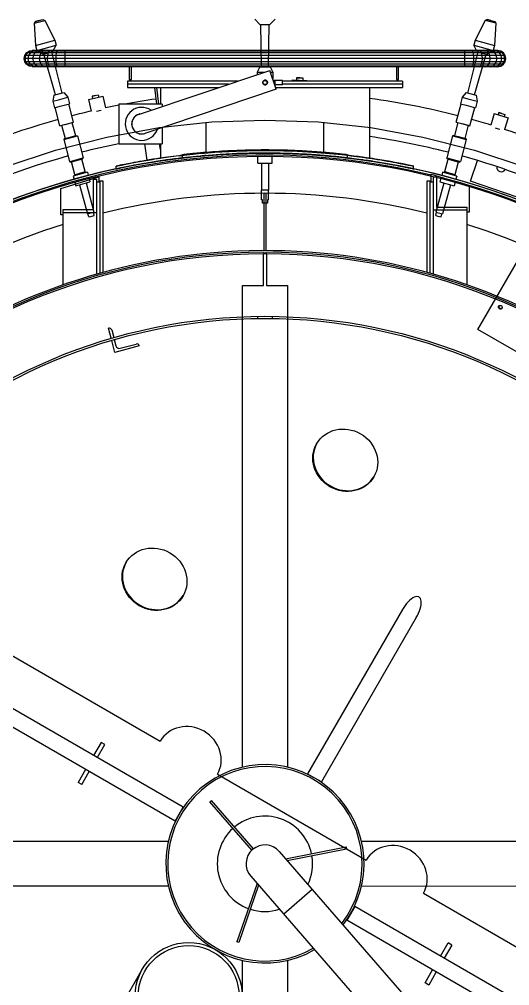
# Model space of a CAD drawing. Header units: metres. Extents: x 0 to 63075, y 0 to 44550.
# Drawn here: x 51277.1 to 51500, y 41591.7 to 42030.7 of the extents above; entities that cross this region are included whole.
import ezdxf

# ---------------------------------------------------------------- set-up
doc = ezdxf.new("R2010")
doc.units = ezdxf.units.M
doc.header["$LTSCALE"] = 75
for name, color, linetype in [('GSB', 7, 'Continuous'), ('ML6', 1, 'Continuous'), ('SL1', 8, 'Continuous')]:
    doc.layers.add(name, color=color, linetype=linetype)

# ---------------------------------------------------------------- blocks, each defined once
blk = doc.blocks.new('A$C6bae614f')
at = {"layer": 'SL1'}
for p, q in [((355675.6, 54701.9), (355672.1, 54696.9)), ((355672.1, 54696.9), (355684.1, 54700.1)), ((355686.8, 54705.2), (355675.6, 54701.9)), ((355675.6, 54701.9), (355684.1, 54704.2)), ((355684.1, 54704.2), (355698.2, 54707.9)), ((355684.1, 54700.1), (355703.7, 54705.3)), ((355686.8, 54705.2), (355698.2, 54707.9)), ((355698.2, 54707.9), (355703.7, 54705.3)), ((355703.7, 54705.3), (355734.4, 54645.3)), ((356355.3, 54693.2), (356339.9, 54709.2)), ((356385.5, 54693.2), (356401, 54709.2)), ((357037.2, 54705.3), (357006.4, 54645.2)), ((357042.7, 54707.9), (357037.2, 54705.3)), ((357049.1, 54702.1), (357037.2, 54705.3)), ((357042.7, 54707.9), (357051.2, 54705.6)), ((357054.1, 54705.2), (357042.7, 54707.9)), ((357068.7, 54696.8), (357049.1, 54702.1)), ((357051.2, 54705.6), (357065.3, 54701.8)), ((357054.1, 54705.2), (357065.3, 54701.8)), ((357065.3, 54701.8), (357068.7, 54696.8)), ((355672.1, 54696.9), (355675.5, 54629.5)), ((356355.3, 54693.2), (356366.8, 54693.2)), ((356360.2, 54565.1), (356358.1, 54693.2)), ((356366.8, 54693.2), (356385.5, 54693.2)), ((356380.6, 54565.1), (356382.7, 54693.2)), ((357068.7, 54696.8), (357065.4, 54629.4)), ((355697.8, 54635.5), (355734.4, 54645.3)), ((355734.4, 54645.3), (355738.6, 54630)), ((357006.4, 54645.2), (357002.3, 54630)), ((357006.4, 54645.2), (357028.8, 54639.3)), ((355648.7, 54607), (355656.6, 54612.3)), ((355651.7, 54607), (355659.4, 54612.3)), ((355656.6, 54612.3), (355666, 54614.2)), ((357084.3, 54612.3), (355656.6, 54612.3)), ((355659.4, 54612.3), (355668.5, 54614.2)), ((355660.3, 54607), (355667.5, 54612.3)), ((357074.9, 54614.1), (355666, 54614.2)), ((355667.5, 54612.3), (355675.9, 54614.2)), ((355674.3, 54607), (355680.5, 54612.3)), ((355675.5, 54629.5), (355697.8, 54635.5)), ((355675.5, 54629.5), (355679.5, 54614.2)), ((355679.5, 54614.2), (355701.9, 54620.2)), ((355698.6, 54602.8), (355679.5, 54614.2)), ((355680.5, 54612.3), (355687.8, 54614.2)), ((355692.9, 54607), (355697.8, 54612.3)), ((355697.8, 54612.3), (355703.6, 54614.2)), ((355701.9, 54620.2), (355738.6, 54630)), ((355715.1, 54607), (355718.5, 54612.3)), ((355718.5, 54612.3), (355722.6, 54614.2)), ((355727.8, 54610.6), (355738.6, 54630)), ((355739.9, 54607), (355741.6, 54612.3)), ((355741.6, 54612.3), (355743.7, 54614.2)), ((355766, 54612.3), (355766, 54614.2)), ((355766, 54607), (355766, 54612.3)), ((356974.9, 54565.3), (356974.9, 54614.1)), ((356999.2, 54612.3), (356997.2, 54614.1)), ((357001, 54607), (356999.2, 54612.3)), ((357002.3, 54630), (357024.6, 54624)), ((357013.1, 54610.6), (357002.3, 54630)), ((357022.4, 54612.3), (357018.3, 54614.1)), ((357025.8, 54607), (357022.4, 54612.3)), ((357024.6, 54624), (357061.3, 54614.1)), ((357028.8, 54639.3), (357065.4, 54629.4)), ((357043.1, 54612.3), (357037.3, 54614.1)), ((357042.2, 54602.7), (357061.3, 54614.1)), ((357048, 54607), (357043.1, 54612.3)), ((357060.4, 54612.3), (357053.1, 54614.1)), ((357066.6, 54607), (357060.4, 54612.3)), ((357065.4, 54629.4), (357061.3, 54614.1)), ((357073.4, 54612.3), (357065, 54614.1)), ((357081.5, 54612.3), (357072.4, 54614.1)), ((357080.6, 54607), (357073.4, 54612.3)), ((357084.3, 54612.3), (357074.9, 54614.1)), ((357089.2, 54607), (357081.5, 54612.3)), ((357092.2, 54607), (357084.3, 54612.3)), ((355641.6, 54589.8), (355643.4, 54599.1)), ((355643.4, 54580.4), (355641.6, 54589.8)), ((357099.3, 54589.7), (355641.6, 54589.8)), ((355643.4, 54599.1), (355648.7, 54607)), ((357097.5, 54599.1), (355643.4, 54599.1)), ((355644.7, 54589.8), (355646.5, 54599.1)), ((355646.5, 54580.4), (355644.7, 54589.8)), ((355646.5, 54599.1), (355651.7, 54607)), ((357092.2, 54607), (355648.7, 54607)), ((355653.9, 54589.8), (355655.6, 54599.1)), ((355655.6, 54580.4), (355653.9, 54589.8)), ((355655.6, 54599.1), (355660.3, 54607)), ((355668.7, 54589.8), (355670.2, 54599.1)), ((355670.2, 54580.4), (355668.7, 54589.8)), ((355670.2, 54599.1), (355674.3, 54607)), ((355688.4, 54589.8), (355689.6, 54599.1)), ((355689.6, 54580.4), (355688.4, 54589.8)), ((355689.6, 54599.1), (355692.9, 54607)), ((355698.6, 54602.8), (355709.7, 54605.8)), ((355736.5, 54480.3), (355701.3, 54603.5)), ((355709.7, 54605.8), (355727.8, 54610.6)), ((355712, 54589.8), (355712.8, 54599.1)), ((355712.8, 54580.4), (355712, 54589.8)), ((355712.8, 54599.1), (355715.1, 54607)), ((355756.2, 54485.6), (355725.1, 54609.9)), ((355738.3, 54589.8), (355738.7, 54599.1)), ((355738.7, 54580.4), (355738.3, 54589.8)), ((355738.7, 54599.1), (355739.9, 54607)), ((355766, 54599.1), (355766, 54607)), ((355766, 54565.4), (355766, 54599.1)), ((356984.6, 54485.5), (357015.8, 54609.8)), ((357002.2, 54599.1), (357001, 54607)), ((357002.6, 54589.7), (357002.2, 54599.1)), ((357002.2, 54580.4), (357002.6, 54589.7)), ((357004.4, 54480.2), (357039.6, 54603.5)), ((357013.1, 54610.6), (357024.1, 54607.6)), ((357024.1, 54607.6), (357042.2, 54602.7)), ((357028.1, 54599.1), (357025.8, 54607)), ((357028.9, 54589.7), (357028.1, 54599.1)), ((357028.1, 54580.4), (357028.9, 54589.7)), ((357051.3, 54599.1), (357048, 54607)), ((357052.5, 54589.7), (357051.3, 54599.1)), ((357051.3, 54580.4), (357052.5, 54589.7)), ((357070.7, 54599.1), (357066.6, 54607)), ((357072.2, 54589.7), (357070.7, 54599.1)), ((357070.7, 54580.4), (357072.2, 54589.7)), ((357085.3, 54599.1), (357080.6, 54607)), ((357087, 54589.7), (357085.3, 54599.1)), ((357085.3, 54580.4), (357087, 54589.7)), ((357094.4, 54599.1), (357089.2, 54607)), ((357097.5, 54599.1), (357092.2, 54607)), ((357096.2, 54589.7), (357094.4, 54599.1)), ((357094.4, 54580.4), (357096.2, 54589.7)), ((357099.3, 54589.7), (357097.5, 54599.1)), ((357097.5, 54580.4), (357099.3, 54589.7)), ((355648.7, 54572.5), (355643.4, 54580.4)), ((357097.5, 54580.4), (355643.4, 54580.4)), ((355651.7, 54572.5), (355646.5, 54580.4)), ((355656.6, 54567.2), (355648.7, 54572.5)), ((357092.2, 54572.5), (355648.7, 54572.5)), ((355659.4, 54567.2), (355651.7, 54572.5)), ((355660.3, 54572.5), (355655.6, 54580.4)), ((355666, 54565.4), (355656.6, 54567.2)), ((357084.3, 54567.2), (355656.6, 54567.2)), ((355668.5, 54565.4), (355659.4, 54567.2)), ((355667.5, 54567.2), (355660.3, 54572.5)), ((355666, 54565.4), (357074.9, 54565.3)), ((355675.9, 54565.4), (355667.5, 54567.2)), ((355674.3, 54572.5), (355670.2, 54580.4)), ((355680.5, 54567.2), (355674.3, 54572.5)), ((355687.8, 54565.4), (355680.5, 54567.2)), ((355692.9, 54572.5), (355689.6, 54580.4)), ((355697.8, 54567.2), (355692.9, 54572.5)), ((355703.6, 54565.4), (355697.8, 54567.2)), ((355715.1, 54572.5), (355712.8, 54580.4)), ((355718.5, 54567.2), (355715.1, 54572.5)), ((355722.6, 54565.4), (355718.5, 54567.2)), ((355739.9, 54572.5), (355738.7, 54580.4)), ((355741.6, 54567.2), (355739.9, 54572.5)), ((355743.7, 54565.4), (355741.6, 54567.2)), ((355959.6, 54565.4), (355959.6, 54526.3)), ((355966, 54526.3), (355966, 54565.4)), ((355987.8, 54420.8), (356385.1, 54554.1)), ((356354.6, 54565.1), (356346.9, 54548.4)), ((356354.6, 54565.1), (356366.6, 54565.1)), ((356366.6, 54565.1), (356386.3, 54565.1)), ((356404.2, 54496.9), (356385.1, 54554.1)), ((356386.3, 54565.1), (356394, 54548.4)), ((356768.6, 54565.3), (356768.6, 54526.2)), ((356774.9, 54526.2), (356774.9, 54565.3)), ((356997.2, 54565.3), (356999.2, 54567.2)), ((356999.2, 54567.2), (357001, 54572.5)), ((357001, 54572.5), (357002.2, 54580.4)), ((357018.3, 54565.3), (357022.4, 54567.2)), ((357022.4, 54567.2), (357025.8, 54572.5)), ((357025.8, 54572.5), (357028.1, 54580.4)), ((357037.3, 54565.3), (357043.1, 54567.2)), ((357043.1, 54567.2), (357048, 54572.5)), ((357048, 54572.5), (357051.3, 54580.4)), ((357053.1, 54565.3), (357060.4, 54567.2)), ((357060.4, 54567.2), (357066.6, 54572.5)), ((357065, 54565.3), (357073.4, 54567.2)), ((357066.6, 54572.5), (357070.7, 54580.4)), ((357072.4, 54565.3), (357081.5, 54567.2)), ((357073.4, 54567.2), (357080.6, 54572.5)), ((357074.9, 54565.3), (357084.3, 54567.2)), ((357080.6, 54572.5), (357085.3, 54580.4)), ((357081.5, 54567.2), (357089.2, 54572.5)), ((357084.3, 54567.2), (357092.2, 54572.5)), ((357089.2, 54572.5), (357094.4, 54580.4)), ((357092.2, 54572.5), (357097.5, 54580.4)), ((355959.6, 54526.3), (355966, 54526.3)), ((356346.9, 54548.4), (356364.7, 54548.4)), ((356346.9, 54548.4), (356346.9, 54541.3)), ((356364.7, 54548.4), (356368.2, 54548.4)), ((356387, 54548.4), (356394, 54548.4)), ((356393.8, 54528.1), (356394, 54528.1)), ((356394, 54548.4), (356394, 54528.1)), ((356453.2, 54525.5), (356453.1, 54521.7)), ((356453.2, 54525.5), (356497.2, 54524)), ((356465.8, 54532), (356465.6, 54525.1)), ((356465.8, 54532), (356485.1, 54531.4)), ((356475.5, 54531.8), (356465.8, 54532)), ((356475.5, 54531.8), (356485.1, 54531.4)), ((356485.1, 54531.4), (356484.9, 54524.4)), ((356768.6, 54526.2), (356774.9, 54526.2)), ((356288.6, 54521.7), (355953.9, 54521.7)), ((355953.9, 54521.7), (355953.9, 54502.7)), ((356260.2, 54512.2), (355953.9, 54512.2)), ((355953.9, 54502.7), (356231.8, 54502.7)), ((356404.2, 54496.9), (356007, 54363.6)), ((356035.6, 54502.7), (356042.2, 54452.2)), ((356042, 54502.7), (356048.6, 54452.2)), ((356053.9, 54502.7), (356053.9, 54452.2)), ((356084.3, 54521.7), (356084, 54521.7)), ((356084.3, 54521.7), (356084.3, 54521.7)), ((356364, 54517.2), (356364.3, 54517.2)), ((356364.3, 54519.8), (356364.3, 54517.2)), ((356376.8, 54517.2), (356376.8, 54521.3)), ((356376.8, 54517.2), (356377.9, 54517.2)), ((356423.3, 54523.4), (356395.3, 54523.4)), ((356423.3, 54510.9), (356399.5, 54510.9)), ((356401.1, 54517.2), (356400.5, 54517.2)), ((356402.3, 54502.7), (356786.9, 54502.6)), ((356423.3, 54510.9), (356423.3, 54523.4)), ((356786.9, 54521.7), (356423.3, 54521.7)), ((356786.9, 54512.2), (356423.3, 54512.2)), ((356497.2, 54524), (356497.1, 54521.7)), ((356686.9, 54502.6), (356686.9, 54288.5)), ((356786.9, 54521.7), (356786.9, 54502.6)), ((355731.1, 54478.8), (355727.9, 54460.8)), ((355731.1, 54478.8), (355742.6, 54481.9)), ((355742.6, 54481.9), (355761.6, 54487)), ((355745.2, 54465.4), (355773.4, 54472.9)), ((355761.6, 54487), (355773.4, 54472.9)), ((355773.4, 54472.9), (355778.6, 54453.3)), ((355836.6, 54466.1), (355858, 54471.1)), ((355836.6, 54466.1), (355844.7, 54431.1)), ((355847, 54475.7), (355865.9, 54480.1)), ((355856.4, 54477.9), (355847, 54475.7)), ((355847, 54475.7), (355848.6, 54468.9)), ((355856.4, 54477.9), (355865.9, 54480.1)), ((355858, 54471.1), (355879.5, 54476)), ((355865.9, 54480.1), (355867.4, 54473.3)), ((355879.5, 54476), (355887.6, 54440.6)), ((356967.5, 54472.9), (356962.2, 54453.3)), ((356979.2, 54487), (356967.5, 54472.9)), ((356967.5, 54472.9), (356984.7, 54468.3)), ((356979.2, 54487), (356990.8, 54483.9)), ((356984.7, 54468.3), (357012.9, 54460.7)), ((356990.8, 54483.9), (357009.8, 54478.8)), ((357009.8, 54478.8), (357012.9, 54460.7)), ((355727.9, 54460.8), (355745.2, 54465.4)), ((355727.9, 54460.8), (355733.2, 54441.1)), ((355733.2, 54441.1), (355750.4, 54445.7)), ((355750, 54386.7), (355735.1, 54441.7)), ((355750.4, 54445.7), (355778.6, 54453.3)), ((355791.3, 54397.8), (355776.7, 54452.8)), ((355927.7, 54452.2), (355927.7, 54332.2)), ((356059.7, 54452.2), (355927.7, 54452.2)), ((356059.7, 54452.2), (356059.7, 54444.9)), ((356949.6, 54397.7), (356964.2, 54452.7)), ((356962.2, 54453.3), (356979.4, 54448.7)), ((356979.4, 54448.7), (357007.7, 54441.1)), ((356990.8, 54386.7), (357005.7, 54441.6)), ((357012.9, 54460.7), (357007.7, 54441.1)), ((355860.5, 54430.6), (355874.5, 54433.8)), ((357064.2, 54423.2), (357053.7, 54388.8)), ((357064.2, 54423.2), (357106.3, 54410.4)), ((357078.1, 54426.3), (357076, 54419.6)), ((357078.1, 54426.3), (357096.6, 54420.6)), ((357087.3, 54423.5), (357078.1, 54426.3)), ((357087.3, 54423.5), (357096.6, 54420.6)), ((357096.6, 54420.6), (357094.5, 54414)), ((357106.3, 54410.4), (357095.7, 54375.6)), ((355750, 54386.7), (355766.8, 54391.2)), ((355755, 54388.1), (355765.6, 54348.4)), ((355765.6, 54390.9), (355791.3, 54397.8)), ((355786.3, 54396.4), (355796.9, 54356.8)), ((355892.2, 54352.4), (356050.2, 54380.9)), ((356050.2, 54380.9), (356209.9, 54398.1)), ((356059.7, 54381.3), (356059.7, 54332.2)), ((356192.6, 54306), (356192.6, 54396.2)), ((356209.9, 54398.1), (356370.4, 54403.8)), ((356370.4, 54403.8), (356531, 54398.1)), ((356531, 54398.1), (356690.6, 54380.9)), ((356548.2, 54306), (356548.2, 54396.2)), ((356690.6, 54380.9), (356848.7, 54352.4)), ((356954.5, 54396.4), (356943.9, 54356.8)), ((356949.6, 54397.7), (356966.4, 54393.2)), ((356965.2, 54393.5), (356990.8, 54386.7)), ((356966.4, 54393.2), (356985.9, 54388)), ((356985.9, 54388), (356975.3, 54348.4)), ((357067.2, 54380.5), (357073.6, 54378.5)), ((357073.6, 54378.5), (357080.9, 54376.3)), ((355736.5, 54312.7), (355892.2, 54352.4)), ((355761.3, 54344.7), (355776.9, 54348.9)), ((355763.4, 54347.9), (355776.9, 54351.5)), ((355776.9, 54351.5), (355799.1, 54357.4)), ((355776.9, 54348.9), (355802.5, 54355.8)), ((355799.1, 54357.4), (355802.5, 54355.8)), ((355802.5, 54355.8), (355820.3, 54289.4)), ((356002.8, 54362.2), (356002.8, 54362.5)), ((356848.7, 54352.4), (357004.3, 54312.7)), ((356938.3, 54355.7), (356920.5, 54289.4)), ((356941.7, 54357.4), (356938.3, 54355.7)), ((356938.3, 54355.7), (356954, 54351.6)), ((356941.7, 54357.4), (356955.3, 54353.8)), ((356954, 54351.6), (356979.6, 54344.7)), ((356955.3, 54353.8), (356977.4, 54347.8)), ((355763.4, 54347.9), (355761.3, 54344.7)), ((355761.3, 54344.7), (355779.1, 54278.4)), ((355927.7, 54332.2), (356059.7, 54332.2)), ((356013.4, 54282.1), (356006.8, 54332.2)), ((356053.9, 54314.6), (356051.6, 54332.2)), ((356053.9, 54332.2), (356053.9, 54288.5)), ((356979.6, 54344.7), (356961.8, 54278.3)), ((356977.4, 54347.8), (356979.6, 54344.7)), ((355584.1, 54262), (355736.5, 54312.7)), ((356120.4, 54289.3), (356120.4, 54298.8)), ((356192.6, 54296.5), (356192.6, 54296.5)), ((356348.4, 54273.8), (356348.4, 54294.2)), ((356392.4, 54273.8), (356392.4, 54294.2)), ((356548.2, 54296.5), (356548.2, 54296.5)), ((356576.3, 54303.5), (356576.3, 54303.5)), ((356620.4, 54289.2), (356620.4, 54298.8)), ((357004.3, 54312.7), (357156.7, 54261.9)), ((355779.1, 54278.4), (355794.7, 54282.5)), ((355782.5, 54276.7), (355779.1, 54278.4)), ((355782.5, 54276.7), (355796, 54280.3)), ((355794.8, 54239.4), (355784.6, 54277.3)), ((355794.7, 54282.5), (355820.3, 54289.4)), ((355796, 54280.3), (355818.2, 54286.3)), ((355826.1, 54247.8), (355816, 54285.7)), ((355818.2, 54286.3), (355820.3, 54289.4)), ((355920.5, 54264.4), (355920.4, 54264.4)), ((355920.4, 54256.2), (355920.4, 54264.4)), ((356045.4, 54279.1), (356045.4, 54279.1)), ((356053.9, 54280.4), (356053.9, 54280.4)), ((356063.4, 54281.8), (356063.3, 54281.8)), ((356063.4, 54281.8), (356063.4, 54281.8)), ((356348.4, 54273.8), (356392.4, 54273.8)), ((356360.1, 54273.8), (356360.1, 54192)), ((356380.7, 54273.8), (356380.7, 54192)), ((356613.5, 54290), (356615.6, 54289.8)), ((356695.4, 54279.1), (356695.4, 54279.1)), ((356820.4, 54256.1), (356820.4, 54264.3)), ((356914.7, 54247.8), (356924.8, 54285.7)), ((356920.5, 54289.4), (356936.2, 54285.2)), ((356922.7, 54286.2), (356920.5, 54289.4)), ((356922.7, 54286.2), (356936.2, 54282.6)), ((356936.2, 54285.2), (356961.8, 54278.3)), ((356936.2, 54282.6), (356958.4, 54276.7)), ((356946, 54239.4), (356956.2, 54277.3)), ((356958.4, 54276.7), (356961.8, 54278.3)), ((356992.1, 54218.6), (357013.5, 54281.6)), ((355752.5, 54197.1), (355867.5, 54232.1)), ((355832.9, 54246), (355789.9, 54234.5)), ((355789.9, 54234.5), (355792.5, 54224.7)), ((355794.8, 54239.4), (355806.7, 54242.6)), ((355795.9, 54236.1), (355794.8, 54239.4)), ((355806.7, 54242.6), (355826.1, 54247.8)), ((355826.8, 54244.4), (355826.1, 54247.8)), ((355832.9, 54246), (355835.5, 54236.2)), ((355867.5, 54232.1), (355867.5, 54216.5)), ((356820.4, 54256.2), (356820.5, 54256.1)), ((356873.7, 54216.5), (356873.7, 54239.8)), ((356873.7, 54239.8), (356988.7, 54204.8)), ((356879.7, 54232.4), (356879.7, 53937.5)), ((356879.7, 54232.4), (356889.2, 54232.4)), ((356889.2, 54232.4), (356889.2, 54140.3)), ((356908, 54246), (356905.4, 54236.2)), ((356951, 54234.5), (356908, 54246)), ((356914, 54244.3), (356914.7, 54247.8)), ((356914.7, 54247.8), (356926.6, 54244.6)), ((356926.6, 54244.6), (356946, 54239.4)), ((356944.9, 54236.1), (356946, 54239.4)), ((356951, 54234.5), (356948.3, 54224.7)), ((355794.9, 54215.5), (355797.8, 54205)), ((355797.8, 54205), (355840.7, 54216.5)), ((355809.3, 54208.1), (355832.9, 54119.9)), ((355829.2, 54213.5), (355852.9, 54125.2)), ((355837.9, 54227.1), (355840.7, 54216.5)), ((355851.6, 54133), (355851.6, 54225.1)), ((355851.6, 54225.1), (355861.1, 54225.1)), ((355861.1, 53937.6), (355861.1, 54225.1)), ((355861.1, 54216.5), (355870.7, 54216.5)), ((355870.7, 54218.8), (355870.7, 53940.3)), ((355880.2, 54218.8), (355870.7, 54218.8)), ((355880.2, 53942.9), (355880.2, 54218.8)), ((356860.6, 54218.8), (356860.6, 53942.9)), ((356870.1, 54218.8), (356860.6, 54218.8)), ((356870.1, 53940.2), (356870.1, 54218.8)), ((356870.1, 54216.5), (356879.7, 54216.5)), ((356911.6, 54213.4), (356887.9, 54125.2)), ((356902.9, 54227), (356900.1, 54216.5)), ((356900.1, 54216.5), (356943.1, 54205)), ((356931.5, 54208.1), (356907.9, 54119.9)), ((356945.9, 54215.5), (356943.1, 54205)), ((356988.7, 54204.8), (356988.7, 54124.8)), ((357134.1, 54170.3), (356992.1, 54218.6)), ((355752.5, 54117.1), (355752.5, 54197.1)), ((356381.1, 54192), (356359.8, 54192)), ((356359.8, 54162), (356359.8, 54192)), ((356367.2, 54182.3), (356367.2, 54008.8)), ((356373.6, 54008.8), (356373.6, 54182.3)), ((356381.1, 54162), (356381.1, 54192)), ((356362.7, 54162), (356359.8, 54162)), ((356362.7, 54152), (356362.7, 54162)), ((356378.2, 54152), (356362.7, 54152)), ((356378.2, 54162), (356378.2, 54152)), ((356381.1, 54162), (356378.2, 54162)), ((355759.5, 54117.1), (355752.5, 54117.1)), ((355759.5, 53905.4), (355759.5, 54133)), ((355759.5, 54133), (355851.6, 54133)), ((355861.1, 54123.5), (355759.5, 54123.5)), ((355832.9, 54119.9), (355840.5, 54121.9)), ((355837.3, 54110.7), (355834.6, 54120.4)), ((355840.5, 54121.9), (355852.9, 54125.2)), ((355843.5, 54112.4), (355853.7, 54115.1)), ((355853.7, 54115.1), (355851.2, 54124.8)), ((356981.3, 54130.8), (356879.7, 54130.8)), ((356887.2, 54115.1), (356889.7, 54124.8)), ((356887.2, 54115.1), (356893.4, 54113.4)), ((356887.9, 54125.2), (356895.5, 54123.2)), ((356889.2, 54140.3), (356981.3, 54140.3)), ((356895.5, 54123.2), (356907.9, 54119.9)), ((356903.5, 54110.7), (356906.2, 54120.3)), ((356981.3, 54140.3), (356981.3, 53905.3)), ((356988.7, 54124.8), (356981.3, 54124.8)), ((357014.9, 53770.2), (357215.2, 54117)), ((355837.3, 54110.7), (355843.5, 54112.4)), ((356893.4, 54113.4), (356903.5, 54110.7)), ((356375.2, 53999.1), (356365.6, 53999.1)), ((356365.6, 53903.8), (356365.6, 53999.1)), ((356368, 53999.1), (356368, 54003.8)), ((356372.8, 54003.8), (356372.8, 53999.1)), ((356375.2, 53999.1), (356375.2, 53903.8)), ((356302.1, 52446), (356302.1, 53903.8)), ((356302.1, 53903.8), (356365.6, 53903.8)), ((356375.2, 53903.8), (356438.7, 53903.8)), ((356438.7, 53903.8), (356438.6, 52446)), ((356347.9, 53810), (356347.9, 53803.7)), ((356392.9, 53803.7), (356392.9, 53810)), ((355905, 53743.5), (355896.7, 53774.6)), ((355906.5, 53768.9), (355912.7, 53745.7)), ((357447.9, 53520.2), (357014.9, 53770.2)), ((355916.4, 53701), (355906.7, 53737.3)), ((355914.3, 53739.6), (355919.5, 53720.4)), ((355990, 53720.7), (355916.4, 53701)), ((355931.7, 53713.3), (355980.2, 53726.3)), ((356122.6, 52324.8), (354953.7, 52999.7)), ((356098.5, 52282.9), (354929.5, 52957.9)), ((356786.4, 52922.7), (356499.4, 52425.7)), ((356828.2, 52898.5), (356541.3, 52401.6)), ((355602.9, 52784.6), (356053.3, 52524.6)), ((355874.7, 52520.8), (355851.8, 52481.1)), ((355862.8, 52474.8), (355885.7, 52514.5)), ((355885.7, 52514.5), (355874.7, 52520.8)), ((355827.7, 52439.3), (355804.7, 52399.6)), ((355815.7, 52393.2), (355838.7, 52432.9)), ((356226.5, 52424.6), (356676.8, 52164.6)), ((356499.4, 52425.7), (356541.3, 52401.6)), ((355815.7, 52393.2), (355804.7, 52399.6)), ((356203.4, 52341.1), (356208.2, 52345.2)), ((356330.5, 52194.9), (356203.4, 52341.1)), ((356335.2, 52199), (356208.2, 52345.2)), ((356098.5, 52282.9), (356122.6, 52324.8)), ((354620.3, 52222.1), (356078.2, 52222.1)), ((356662.5, 52222.1), (358120.3, 52222)), ((356335.2, 52199), (356330.5, 52194.9)), ((356413.5, 52191.3), (357642.7, 50777.2)), ((356432.7, 52169.2), (356616, 52204.8)), ((356437.5, 52163.7), (356617.2, 52198.6)), ((356616, 52204.8), (356617.2, 52198.6)), ((356327.2, 52116.3), (357491.2, 50777.2)), ((356078.2, 52085.6), (354620.3, 52085.6)), ((356346.5, 52094.2), (356285.7, 51917.7)), ((356351.3, 52088.7), (356291.7, 51915.6)), ((356513.5, 52076.3), (356427.2, 52001.3)), ((358120.3, 52085.5), (356662.5, 52085.6)), ((356850, 52064.6), (357300.3, 51804.6)), ((356642.2, 52024.7), (356618.1, 51982.9)), ((357811.2, 51349.8), (356642.2, 52024.7)), ((357787, 51308), (356618.1, 51982.9)), ((356291.7, 51915.6), (356285.7, 51917.7)), ((356902, 51874.7), (356925, 51914.4)), ((356935.9, 51908.1), (356913, 51868.4)), ((356935.9, 51908.1), (356925, 51914.4)), ((355999.2, 51834.8), (355409.1, 50812.8)), ((356302, 50777.2), (356302.1, 51861.7)), ((356438.6, 51861.7), (356438.6, 50777.2)), ((356854.9, 51793.2), (356877.9, 51832.9)), ((356888.9, 51826.5), (356865.9, 51786.8)), ((356865.9, 51786.8), (356854.9, 51793.2))]:
    blk.add_line(p, q, dxfattribs=at)
for centre, radius in [((356370.6, 54517.2), 6.25), ((356370.3, 52153.8), 2150), ((356370.3, 52153.8), 2140.5), ((356370.3, 52153.8), 1656.3), ((356370.3, 52153.8), 1650), ((356139.4, 51753.8), 161.9), ((356139.4, 51753.8), 152.4)]:
    blk.add_circle(centre, radius, dxfattribs=at)
for centre, radius, start, end in [((356370.9, 54517.6), 7.07, 266.4501, 288.4989), ((356370.3, 52153.8), 2337.1, 98.1208, 100.4527), ((356370.3, 52153.8), 2337.1, 75.5228, 82.2151), ((356370.3, 52153.8), 2337.1, 100.9176, 101.9194), ((355997.4, 54392.2), 50, 55.6498, 341.4509), ((356370.3, 52153.8), 2337.1, 102.9981, 104.4735), ((355997.4, 54392.2), 30.5, 99.9872, 297.1135), ((355997.4, 54392.2), 30.2, 108.5503, 288.5503), ((356370.3, 52153.8), 2337.1, 105.5228, 116.9194), ((356370.3, 52153.8), 2337.1, 72.9981, 74.4735), ((356370.3, 52153.8), 2222.8, 75.5483, 81.8123), ((356370.3, 52153.8), 2337.1, 63.8378, 71.9194), ((356370.3, 52153.8), 2222.8, 101.4819, 104.448), ((356370.3, 52153.8), 2150, 350.9962, 178.8135), ((356370.3, 52153.8), 2143.5, 76.4192, 165.5738), ((356370.3, 52153.8), 2222.8, 105.5483, 119.448), ((356381.4, 52056.5), 2248, 96.1433, 96.6667), ((356373.8, 52120.7), 2192.8, 95.1529, 96.4361), ((356378.6, 52060.7), 2252.9, 94.7359, 95.1371), ((356362.7, 52243.1), 2060.4, 94.7363, 95.1751), ((356369.5, 52149.1), 2164.3, 88.0096, 88.329), ((356370.2, 52152.2), 2151.7, 84.8036, 87.2645), ((356375.1, 52231.9), 2071.8, 86.225, 86.6726), ((356362.1, 52060.8), 2252.9, 84.8599, 85.2604), ((356367.4, 52120.1), 2193.4, 84.6642, 85.271), ((356366.8, 52119.8), 2193.7, 83.5529, 84.5192), ((356374.9, 52198.9), 2104.7, 83.5668, 84.5083), ((356370.3, 52153.8), 2222.8, 64.0356, 74.448), ((356363.4, 52091.6), 2212.7, 83.1799, 83.4332), ((356399.6, 52349.4), 1952.3, 81.6479, 81.8075), ((357085.6, 54260.7), 13.5, 170.583, 331.9133), ((356533, 52932.7), 1354.3, 77.7491, 78.1189), ((356370.3, 52153.8), 2143.5, 16.3021, 75.1114), ((356370.3, 52153.8), 2028.5, 76.0134, 103.9828), ((356370.3, 52153.8), 2028.5, 107.5242, 162.754), ((356370.3, 52153.8), 2028.5, 17.2423, 72.4721), ((356370.3, 52153.8), 1855, 312.7636, 227.9089), ((356370.3, 52153.8), 1850, 90.0718, 179.9244), ((356370.3, 52153.8), 1845.2, 90.072, 179.9242), ((356370.3, 52153.8), 1850, 0.0718, 89.9244), ((356370.3, 52153.8), 1845.2, 0.072, 89.9242), ((355898.8, 53766.8), 8, 14.9981, 104.9981), ((355929.1, 53723), 10, 194.9981, 284.9981), ((355982.3, 53718.6), 8, 14.9981, 104.9981), ((356370.3, 52153.8), 300, 321.9801, 300.0162), ((356370.3, 52153.8), 294.3, 322.1943, 299.8019), ((356370.3, 52153.8), 144.3, 12.2586, 129.7377), ((356370.3, 52153.8), 144.3, 132.2586, 249.7376), ((356370.3, 52153.8), 57.1, 40.9981, 220.9981), ((356370.3, 52153.8), 144.3, 334.3242, 9.7376), ((356370.3, 52153.8), 144.3, 252.2586, 287.672)]:
    blk.add_arc(centre, radius, start, end, dxfattribs=at)
for centre, major_axis, ratio, start_param, end_param in [((356370.6, 54511), (6.25, 0), 0.302029, 2.276963, 2.334974), ((356370.6, 54511), (6.25, 0), 0.302029, 0.676906, 0.864629), ((356396.1, 54517.2), (0, 6.25), 0.704416, 4.712389, 6.283185), ((356396.1, 54517.2), (0, 6.25), 0.704416, 3.870248, 4.712389), ((356396.1, 54517.2), (0, -6.25), 0.704416, 0.728655, 1.570796), ((356400.6, 54517.2), (0, -6.25), 0.086824, 1.570796, 3.141593), ((356400.6, 54517.2), (0, 6.25), 0.086824, 4.712389, 6.283185), ((356400.6, 54517.2), (0, -6.25), 0.086824, 0, 1.570796), ((357084, 53839.8), (-5.2, 3), 0.92388, 0.220982, 1.178097), ((357084, 53839.8), (5.2, -3), 0.92388, 4.31969, 6.062203), ((356614.6, 53376.8), (86.6, -50), 0.92388, 3.154744, 6.270034), ((356037.2, 53016.8), (86.6, -50), 0.92388, 3.154744, 6.270034), ((356807.3, 52910.6), (-29.2, -50.5), 0.414214, 1.570796, 4.712389), ((356139.9, 52474.6), (-86.6, 50), 0.92388, 3.141593, 6.283185), ((356763.4, 52114.6), (-86.6, 50), 0.92388, 3.141593, 6.283185)]:
    blk.add_ellipse(centre, major_axis=major_axis, ratio=ratio, start_param=start_param, end_param=end_param, dxfattribs=at)
for centre, major_axis in [((357082.8, 53837.7), (5.2, -3)), ((356613.4, 53374.7), (86.6, -50)), ((356036, 53014.7), (86.6, -50))]:
    blk.add_ellipse(centre, major_axis=major_axis, ratio=0.92388, dxfattribs=at)
for points, knots in [([(356373.2, 54510.9), (356371.9, 54510.4), (356370.4, 54510.4), (356369.1, 54510.8), (356368.6, 54510.9), (356368.2, 54511.1), (356367.8, 54511.3), (356366.6, 54511.8), (356365.5, 54512.9), (356364.9, 54514.1), (356364.6, 54514.5), (356364.5, 54514.9), (356364.3, 54515.3), (356363.8, 54516.6), (356363.8, 54518.1), (356364.2, 54519.4), (356364.3, 54519.8), (356364.5, 54520.3), (356364.7, 54520.7), (356365.2, 54521.9), (356366.3, 54522.9), (356367.5, 54523.6), (356367.9, 54523.8), (356368.3, 54524), (356368.7, 54524.2), (356370, 54524.6), (356371.5, 54524.7), (356372.8, 54524.3), (356373.2, 54524.2), (356373.7, 54524), (356374.1, 54523.8), (356375.3, 54523.3), (356376.3, 54522.2), (356377, 54521), (356377.3, 54520.6), (356377.4, 54520.2), (356377.6, 54519.8), (356378, 54518.5), (356378.1, 54517), (356377.7, 54515.7), (356377.6, 54515.2), (356377.4, 54514.8), (356377.2, 54514.4), (356376.7, 54513.2), (356375.6, 54512.1), (356374.4, 54511.5), (356374, 54511.2), (356373.6, 54511), (356373.2, 54510.9)], [0, 0, 0, 0, 3.971049, 3.971049, 3.971049, 5.294732, 5.294732, 5.294732, 9.265371, 9.265371, 9.265371, 10.588918, 10.588918, 10.588918, 14.559558, 14.559558, 14.559558, 15.883104, 15.883104, 15.883104, 19.854153, 19.854153, 19.854153, 21.177836, 21.177836, 21.177836, 25.148885, 25.148885, 25.148885, 26.472567, 26.472567, 26.472567, 30.443207, 30.443207, 30.443207, 31.766754, 31.766754, 31.766754, 35.737394, 35.737394, 35.737394, 37.06094, 37.06094, 37.06094, 41.031989, 41.031989, 41.031989, 42.355672, 42.355672, 42.355672, 42.355672]), ([(356373.2, 54510.9), (356374.5, 54511.3), (356375.7, 54512.2), (356376.5, 54513.3), (356376.8, 54513.6), (356377, 54514), (356377.2, 54514.4), (356377.8, 54515.6), (356378.1, 54517.1), (356377.9, 54518.4), (356377.8, 54518.9), (356377.7, 54519.3), (356377.6, 54519.8), (356377.2, 54521), (356376.3, 54522.3), (356375.2, 54523.1), (356374.8, 54523.4), (356374.5, 54523.6), (356374.1, 54523.8), (356372.9, 54524.4), (356371.4, 54524.7), (356370, 54524.5), (356369.6, 54524.4), (356369.1, 54524.3), (356368.7, 54524.2), (356367.4, 54523.8), (356366.2, 54522.9), (356365.4, 54521.8), (356365.1, 54521.4), (356364.9, 54521), (356364.7, 54520.7), (356364.1, 54519.5), (356363.8, 54518), (356364, 54516.6), (356364.1, 54516.2), (356364.2, 54515.7), (356364.3, 54515.3), (356364.7, 54514), (356365.6, 54512.8), (356366.7, 54512), (356367, 54511.7), (356367.4, 54511.5), (356367.8, 54511.3), (356369, 54510.6), (356370.5, 54510.4), (356371.9, 54510.6), (356372.3, 54510.7), (356372.8, 54510.8), (356373.2, 54510.9)], [-42.355672, -42.355672, -42.355672, -42.355672, -38.384623, -38.384623, -38.384623, -37.06094, -37.06094, -37.06094, -33.0903, -33.0903, -33.0903, -31.766754, -31.766754, -31.766754, -27.796114, -27.796114, -27.796114, -26.472567, -26.472567, -26.472567, -22.501519, -22.501519, -22.501519, -21.177836, -21.177836, -21.177836, -17.206787, -17.206787, -17.206787, -15.883104, -15.883104, -15.883104, -11.912465, -11.912465, -11.912465, -10.588918, -10.588918, -10.588918, -6.618278, -6.618278, -6.618278, -5.294732, -5.294732, -5.294732, -1.323683, -1.323683, -1.323683, 0, 0, 0, 0]), ([(356371.4, 54524.5), (356371, 54524.6), (356370.5, 54524.5), (356370, 54524.5), (356369.6, 54524.4), (356369.1, 54524.3), (356368.7, 54524.2)], [18.562265, 18.562265, 18.562265, 18.562265, 19.88737, 19.88737, 19.88737, 21.211575, 21.211575, 21.211575, 21.211575]), ([(356364, 54518), (356363.9, 54517.6), (356363.9, 54517.1), (356364, 54516.6), (356364.1, 54516.2), (356364.2, 54515.7), (356364.3, 54515.3)], [29.170011, 29.170011, 29.170011, 29.170011, 30.494319, 30.494319, 30.494319, 31.817698, 31.817698, 31.817698, 31.817698]), ([(356366.3, 54522.8), (356366, 54522.5), (356365.7, 54522.2), (356365.4, 54521.8), (356365.1, 54521.4), (356364.9, 54521), (356364.7, 54520.7)], [23.86288, 23.86288, 23.86288, 23.86288, 25.191261, 25.191261, 25.191261, 26.514032, 26.514032, 26.514032, 26.514032]), ([(356365.7, 54512.9), (356366, 54512.6), (356366.3, 54512.3), (356366.7, 54512), (356367, 54511.7), (356367.4, 54511.5), (356367.8, 54511.3)], [34.469326, 34.469326, 34.469326, 34.469326, 35.7971, 35.7971, 35.7971, 37.121082, 37.121082, 37.121082, 37.121082]), ([(356376.2, 54522.1), (356375.9, 54522.5), (356375.6, 54522.8), (356375.2, 54523.1), (356374.8, 54523.4), (356374.5, 54523.6), (356374.1, 54523.8)], [13.255983, 13.255983, 13.255983, 13.255983, 14.583757, 14.583757, 14.583757, 15.907739, 15.907739, 15.907739, 15.907739]), ([(356375.5, 54512.2), (356375.9, 54512.6), (356376.2, 54512.9), (356376.5, 54513.3), (356376.8, 54513.6), (356377, 54514), (356377.2, 54514.4)], [2.614808, 2.614808, 2.614808, 2.614808, 3.977918, 3.977918, 3.977918, 5.300689, 5.300689, 5.300689, 5.300689]), ([(356377.9, 54517.1), (356378, 54517.5), (356377.9, 54518), (356377.9, 54518.4), (356377.8, 54518.9), (356377.7, 54519.3), (356377.6, 54519.8)], [7.956668, 7.956668, 7.956668, 7.956668, 9.280976, 9.280976, 9.280976, 10.604355, 10.604355, 10.604355, 10.604355]), ([(355920.4, 54264.4), (355919.8, 54264.2), (355931.6, 54266.9), (355954.7, 54271.4), (355966.2, 54273.7), (355980.5, 54276.4), (355997, 54279.3), (356013.5, 54282.2), (356032.3, 54285.3), (356052.1, 54288.3), (356086.9, 54293.5), (356130, 54299), (356177.4, 54303.2), (356204.5, 54305.6), (356233, 54307.7), (356261.9, 54309.1), (356290.9, 54310.6), (356320.3, 54311.4), (356348.8, 54311.8), (356355.9, 54311.8), (356363, 54311.9), (356370.2, 54311.9), (356413, 54311.9), (356457.6, 54310.5), (356500.6, 54307.9), (356536.4, 54305.8), (356571.1, 54302.7), (356602.9, 54299.3), (356628.4, 54296.5), (356652, 54293.5), (356673.1, 54290.5), (356678.4, 54289.7), (356683.5, 54289), (356688.5, 54288.3), (356718.7, 54283.8), (356745.7, 54279), (356766.9, 54275.1), (356784.6, 54271.8), (356798.2, 54269), (356807.2, 54267.1), (356814.4, 54265.7), (356818.5, 54264.8), (356820, 54264.5), (356820.3, 54264.4), (356820.5, 54264.3), (356820.5, 54264.3), (356820.6, 54264.3), (356817.8, 54264.9), (356812, 54266.2)], [0, 0, 0, 0, 170.05271, 170.05271, 170.05271, 255.079064, 255.079064, 255.079064, 340.105419, 340.105419, 340.105419, 488.891654, 488.891654, 488.891654, 573.912359, 573.912359, 573.912359, 658.933065, 658.933065, 658.933065, 680.188241, 680.188241, 680.188241, 807.719299, 807.719299, 807.719299, 913.995181, 913.995181, 913.995181, 999.015887, 999.015887, 999.015887, 1020.271063, 1020.271063, 1020.271063, 1147.810595, 1147.810595, 1147.810595, 1254.093539, 1254.093539, 1254.093539, 1339.119894, 1339.119894, 1339.119894, 1360.376482, 1360.376482, 1360.376482, 1446.186735, 1446.186735, 1446.186735, 1446.186735]), ([(355920.4, 54256.2), (355919.8, 54256), (355931.6, 54258.7), (355954.7, 54263.3), (355966.2, 54265.5), (355980.5, 54268.3), (355997, 54271.2), (356013.5, 54274.1), (356032.3, 54277.2), (356052.1, 54280.2), (356086.9, 54285.4), (356130, 54290.9), (356177.4, 54295.2), (356204.5, 54297.6), (356233, 54299.7), (356261.9, 54301.1), (356290.9, 54302.6), (356320.3, 54303.4), (356348.8, 54303.8), (356355.9, 54303.8), (356363, 54303.9), (356370.2, 54303.9), (356413, 54303.9), (356457.6, 54302.5), (356500.6, 54299.9), (356536.4, 54297.7), (356571.1, 54294.7), (356602.9, 54291.2), (356628.4, 54288.4), (356652, 54285.4), (356673.1, 54282.4), (356678.4, 54281.7), (356683.5, 54280.9), (356688.5, 54280.2), (356718.7, 54275.7), (356745.7, 54270.9), (356766.9, 54266.9), (356784.6, 54263.6), (356798.2, 54260.8), (356807.2, 54259), (356814.4, 54257.5), (356818.5, 54256.6), (356820, 54256.3), (356820.3, 54256.2), (356820.5, 54256.1), (356820.5, 54256.1), (356820.5, 54256.1), (356820.5, 54256.1), (356820.5, 54256.1)], [-2720.818551, -2720.818551, -2720.818551, -2720.818551, -2550.761656, -2550.761656, -2550.761656, -2465.733209, -2465.733209, -2465.733209, -2380.704761, -2380.704761, -2380.704761, -2231.915015, -2231.915015, -2231.915015, -2146.892303, -2146.892303, -2146.892303, -2061.869592, -2061.869592, -2061.869592, -2040.613914, -2040.613914, -2040.613914, -1913.079846, -1913.079846, -1913.079846, -1806.801456, -1806.801456, -1806.801456, -1721.778744, -1721.778744, -1721.778744, -1700.523066, -1700.523066, -1700.523066, -1572.980395, -1572.980395, -1572.980395, -1466.694835, -1466.694835, -1466.694835, -1381.666388, -1381.666388, -1381.666388, -1360.409276, -1360.409276, -1360.409276, -1360.15998, -1360.15998, -1360.15998, -1360.15998]), ([(356811.9, 54266.2), (356816.2, 54265.3), (356818.9, 54264.7), (356820, 54264.5), (356820.3, 54264.4), (356820.5, 54264.3), (356820.5, 54264.3), (356820.6, 54264.3), (356814.3, 54265.7), (356801.3, 54268.4), (356790.5, 54270.6), (356775, 54273.7), (356755.8, 54277.1), (356740.4, 54279.9), (356722.6, 54283), (356703.5, 54286), (356698.7, 54286.7), (356693.9, 54287.5), (356688.9, 54288.2), (356658.8, 54292.7), (356623, 54297.4), (356583.5, 54301.3), (356550.6, 54304.6), (356515.1, 54307.3), (356478.9, 54309.1), (356450, 54310.6), (356420.6, 54311.4), (356392, 54311.7), (356384.9, 54311.8), (356377.8, 54311.9), (356370.7, 54311.9), (356327.9, 54311.9), (356283.3, 54310.5), (356240.3, 54307.9), (356204.4, 54305.8), (356169.8, 54302.7), (356137.9, 54299.3), (356112.5, 54296.5), (356088.8, 54293.5), (356067.7, 54290.5), (356062.5, 54289.8), (356057.3, 54289), (356052.3, 54288.3), (356022.1, 54283.8), (355995.1, 54279), (355973.9, 54275.1), (355956.2, 54271.8), (355942.6, 54269), (355933.6, 54267.2), (355926.5, 54265.7), (355922.3, 54264.8), (355920.9, 54264.5), (355920.6, 54264.4), (355920.4, 54264.4), (355920.4, 54264.4)], [-1446.185661, -1446.185661, -1446.185661, -1446.185661, -1381.633071, -1381.633071, -1381.633071, -1360.376482, -1360.376482, -1360.376482, -1232.83695, -1232.83695, -1232.83695, -1126.554007, -1126.554007, -1126.554007, -1041.527652, -1041.527652, -1041.527652, -1020.271063, -1020.271063, -1020.271063, -892.740005, -892.740005, -892.740005, -786.464123, -786.464123, -786.464123, -701.443418, -701.443418, -701.443418, -680.188241, -680.188241, -680.188241, -552.657183, -552.657183, -552.657183, -446.381301, -446.381301, -446.381301, -361.360595, -361.360595, -361.360595, -340.105419, -340.105419, -340.105419, -212.565887, -212.565887, -212.565887, -106.282943, -106.282943, -106.282943, -21.256589, -21.256589, -21.256589, 0, 0, 0, 0]), ([(356045.4, 54279.1), (356045, 54279), (356053.5, 54280.4), (356070.1, 54282.8), (356078.4, 54283.9), (356088.8, 54285.4), (356100.7, 54286.9), (356112.6, 54288.4), (356126.2, 54290), (356140.6, 54291.5), (356162.1, 54293.8), (356188.1, 54296.3), (356216.6, 54298.3), (356235.6, 54299.7), (356255.8, 54300.9), (356276.5, 54301.8), (356297.2, 54302.7), (356318.4, 54303.3), (356339.3, 54303.6), (356349.8, 54303.8), (356360.2, 54303.8), (356370.4, 54303.8), (356411.4, 54303.9), (356454.8, 54302.6), (356494.9, 54300.2), (356514.9, 54299.1), (356534.1, 54297.7), (356551.8, 54296.2), (356569.5, 54294.7), (356585.8, 54293.1), (356600.3, 54291.5), (356621.9, 54289.2), (356641.4, 54286.7), (356656.8, 54284.7), (356667, 54283.3), (356675.4, 54282.1), (356681.6, 54281.2), (356687.8, 54280.3), (356691.9, 54279.6), (356693.9, 54279.3), (356694.9, 54279.2), (356695.4, 54279.1), (356695.5, 54279.1)], [0, 0, 0, 0, 122.62641, 122.62641, 122.62641, 183.939614, 183.939614, 183.939614, 245.252819, 245.252819, 245.252819, 337.220972, 337.220972, 337.220972, 398.533073, 398.533073, 398.533073, 459.845175, 459.845175, 459.845175, 490.501226, 490.501226, 490.501226, 613.12543, 613.12543, 613.12543, 674.437532, 674.437532, 674.437532, 735.749633, 735.749633, 735.749633, 827.71944, 827.71944, 827.71944, 889.032645, 889.032645, 889.032645, 950.34585, 950.34585, 950.34585, 980.983435, 980.983435, 980.983435, 980.983435]), ([(356137.9, 54291.2), (356120.2, 54289.3), (356104.4, 54287.4), (356091.5, 54285.7), (356081.6, 54284.4), (356073.4, 54283.2), (356067.4, 54282.4), (356061.3, 54281.5), (356057.3, 54280.9), (356055.4, 54280.6), (356054.4, 54280.5), (356053.9, 54280.4), (356053.8, 54280.4), (356053.8, 54280.4), (356053.8, 54280.4), (356053.8, 54280.4)], [-1181.597545, -1181.597545, -1181.597545, -1181.597545, -1104.524407, -1104.524407, -1104.524407, -1044.819968, -1044.819968, -1044.819968, -985.115529, -985.115529, -985.115529, -955.263309, -955.263309, -955.263309, -949.941464, -949.941464, -949.941464, -949.941464]), ([(356110.4, 54296.1), (356119.8, 54297.3), (356130, 54298.4), (356140.6, 54299.6), (356148.6, 54300.4), (356157.2, 54301.3), (356166.3, 54302.2)], [-1761.932306, -1761.932306, -1761.932306, -1761.932306, -1716.730944, -1716.730944, -1716.730944, -1682.590371, -1682.590371, -1682.590371, -1682.590371]), ([(356620.4, 54298.8), (356620.7, 54298.7), (356614.2, 54299.6), (356601.4, 54300.9), (356595, 54301.6), (356587.1, 54302.4), (356577.9, 54303.3), (356568.7, 54304.2), (356558.3, 54305.2), (356547.2, 54306.1), (356530.6, 54307.4), (356510.7, 54308.9), (356488.7, 54310.1), (356474.1, 54310.9), (356458.5, 54311.6), (356442.6, 54312.1), (356426.7, 54312.7), (356410.4, 54313), (356394.3, 54313.2), (356386.3, 54313.3), (356378.3, 54313.3), (356370.4, 54313.3), (356338.9, 54313.4), (356305.5, 54312.6), (356274.7, 54311.2), (356259.3, 54310.5), (356244.5, 54309.7), (356230.9, 54308.8), (356217.2, 54307.9), (356204.7, 54307), (356193.6, 54306.1), (356176.9, 54304.7), (356161.9, 54303.3), (356150.1, 54302.1), (356142.3, 54301.3), (356135.8, 54300.6), (356131, 54300), (356126.2, 54299.5), (356123.1, 54299.1), (356121.6, 54299), (356120.8, 54298.9), (356120.4, 54298.8), (356120.3, 54298.8), (356120.2, 54298.8), (356122.8, 54299.1), (356128, 54299.7)], [-1508.199203, -1508.199203, -1508.199203, -1508.199203, -1413.936463, -1413.936463, -1413.936463, -1366.805094, -1366.805094, -1366.805094, -1319.673724, -1319.673724, -1319.673724, -1248.977103, -1248.977103, -1248.977103, -1201.846023, -1201.846023, -1201.846023, -1154.714942, -1154.714942, -1154.714942, -1131.149402, -1131.149402, -1131.149402, -1036.887241, -1036.887241, -1036.887241, -989.75616, -989.75616, -989.75616, -942.62508, -942.62508, -942.62508, -871.928025, -871.928025, -871.928025, -824.796656, -824.796656, -824.796656, -777.665286, -777.665286, -777.665286, -754.099601, -754.099601, -754.099601, -694.166491, -694.166491, -694.166491, -694.166491]), ([(356130.4, 54290.4), (356132.9, 54290.7), (356135.9, 54291), (356139.4, 54291.4), (356145.8, 54292.1), (356153.8, 54292.9), (356162.9, 54293.8), (356172.1, 54294.7), (356182.5, 54295.6), (356193.6, 54296.6), (356210.2, 54297.9), (356230.2, 54299.4), (356252.1, 54300.6), (356266.8, 54301.4), (356282.3, 54302.1), (356298.2, 54302.6), (356314.1, 54303.2), (356330.4, 54303.5), (356346.5, 54303.7), (356354.6, 54303.8), (356362.6, 54303.8), (356370.4, 54303.8), (356401.9, 54303.9), (356435.3, 54303.1), (356466.1, 54301.7), (356481.5, 54301), (356496.3, 54300.2), (356509.9, 54299.3), (356523.6, 54298.4), (356536.1, 54297.5), (356547.2, 54296.5), (356554.9, 54295.9), (356562.1, 54295.3), (356568.9, 54294.6)], [-685.549693, -685.549693, -685.549693, -685.549693, -659.842522, -659.842522, -659.842522, -612.710745, -612.710745, -612.710745, -565.578968, -565.578968, -565.578968, -494.881744, -494.881744, -494.881744, -447.750262, -447.750262, -447.750262, -400.618779, -400.618779, -400.618779, -377.053038, -377.053038, -377.053038, -282.790073, -282.790073, -282.790073, -235.65859, -235.65859, -235.65859, -188.527107, -188.527107, -188.527107, -156.209288, -156.209288, -156.209288, -156.209288]), ([(356199.7, 54297), (356201.5, 54297.2), (356203.7, 54297.4), (356206.1, 54297.5), (356210.7, 54297.9), (356216.3, 54298.3), (356222.9, 54298.8), (356229.4, 54299.2), (356236.8, 54299.7), (356244.7, 54300.2), (356256.5, 54300.8), (356270.7, 54301.6), (356286.3, 54302.2), (356294.2, 54302.5), (356302.4, 54302.8), (356310.8, 54303)], [584.955317, 584.955317, 584.955317, 584.955317, 603.069661, 603.069661, 603.069661, 636.573554, 636.573554, 636.573554, 670.077448, 670.077448, 670.077448, 720.333209, 720.333209, 720.333209, 745.598399, 745.598399, 745.598399, 745.598399]), ([(356273.1, 54301.6), (356295.1, 54302.6), (356317.8, 54303.3), (356340.2, 54303.6), (356350.3, 54303.8), (356360.5, 54303.8), (356370.4, 54303.8), (356370.5, 54303.8), (356370.6, 54303.8), (356370.7, 54303.8)], [1337.541825, 1337.541825, 1337.541825, 1337.541825, 1403.043226, 1403.043226, 1403.043226, 1432.894963, 1432.894963, 1432.894963, 1433.142531, 1433.142531, 1433.142531, 1433.142531]), ([(356464, 54301.8), (356473.4, 54301.4), (356482.6, 54300.9), (356491.6, 54300.4), (356511.1, 54299.3), (356529.8, 54298), (356547.1, 54296.6), (356564.3, 54295.1), (356580.2, 54293.6), (356594.3, 54292.1), (356615.4, 54289.9), (356634.4, 54287.6), (356649.3, 54285.7), (356659.2, 54284.4), (356667.4, 54283.2), (356673.5, 54282.4), (356677.7, 54281.7), (356680.9, 54281.3), (356683.1, 54281)], [1524.618636, 1524.618636, 1524.618636, 1524.618636, 1552.301912, 1552.301912, 1552.301912, 1612.005387, 1612.005387, 1612.005387, 1671.708861, 1671.708861, 1671.708861, 1761.26552, 1761.26552, 1761.26552, 1820.969959, 1820.969959, 1820.969959, 1862.663174, 1862.663174, 1862.663174, 1862.663174]), ([(356630.4, 54288), (356621, 54289.2), (356610.9, 54290.4), (356600.3, 54291.5), (356592.3, 54292.4), (356583.7, 54293.2), (356574.5, 54294.1)], [-780.957619, -780.957619, -780.957619, -780.957619, -735.749633, -735.749633, -735.749633, -701.637479, -701.637479, -701.637479, -701.637479]), ([(355931, 54266.6), (355936.7, 54267.8), (355944.6, 54269.4), (355954.7, 54271.4), (355966.2, 54273.7), (355980.5, 54276.4), (355997, 54279.3), (356013.5, 54282.2), (356032.3, 54285.3), (356052.1, 54288.3), (356052.7, 54288.4), (356053.3, 54288.4), (356053.9, 54288.5)], [-2625.012375, -2625.012375, -2625.012375, -2625.012375, -2550.700255, -2550.700255, -2550.700255, -2465.6739, -2465.6739, -2465.6739, -2380.647546, -2380.647546, -2380.647546, -2378.126715, -2378.126715, -2378.126715, -2378.126715]), ([(356045.4, 54279.1), (356018, 54274.9), (355993.5, 54270.6), (355973.9, 54266.9), (355956.2, 54263.6), (355942.6, 54260.8), (355933.6, 54259), (355932.7, 54258.8), (355931.8, 54258.6), (355931, 54258.5)], [-330.317973, -330.317973, -330.317973, -330.317973, -212.571119, -212.571119, -212.571119, -106.285559, -106.285559, -106.285559, -95.27526, -95.27526, -95.27526, -95.27526]), ([(356053.9, 54288.5), (356023.1, 54283.9), (355995.5, 54279.1), (355973.9, 54275.1), (355956.2, 54271.8), (355942.6, 54269), (355933.6, 54267.2), (355932.7, 54267), (355931.9, 54266.8), (355931.1, 54266.6)], [2378.389264, 2378.389264, 2378.389264, 2378.389264, 2508.187078, 2508.187078, 2508.187078, 2614.470021, 2614.470021, 2614.470021, 2625.021203, 2625.021203, 2625.021203, 2625.021203]), ([(356053.9, 54280.4), (356053.9, 54280.4), (356053.8, 54280.4), (356053.8, 54280.4), (356053.6, 54280.3), (356056.2, 54280.8), (356061.5, 54281.5)], [949.905347, 949.905347, 949.905347, 949.905347, 955.263309, 955.263309, 955.263309, 1023.181408, 1023.181408, 1023.181408, 1023.181408]), ([(356695.5, 54279.1), (356695.8, 54279), (356687.3, 54280.4), (356670.7, 54282.7), (356668.1, 54283.1), (356665.4, 54283.5), (356662.5, 54283.9)], [-981.02147, -981.02147, -981.02147, -981.02147, -858.376043, -858.376043, -858.376043, -839.504578, -839.504578, -839.504578, -839.504578]), ([(356695.4, 54279.1), (356722.8, 54274.9), (356747.3, 54270.6), (356766.9, 54266.9), (356784.6, 54263.6), (356798.2, 54260.8), (356807.2, 54259), (356808.9, 54258.6), (356810.4, 54258.3), (356811.8, 54258)], [1030.091303, 1030.091303, 1030.091303, 1030.091303, 1147.838157, 1147.838157, 1147.838157, 1254.123716, 1254.123716, 1254.123716, 1274.153134, 1274.153134, 1274.153134, 1274.153134])]:
    blk.add_open_spline(points, degree=3, knots=knots, dxfattribs=at)
for points in [[(356358.6, 54303.8), (356334.5, 54303.7), (356309.8, 54303.1), (356285.5, 54302.2)], [(356382.2, 54311.8), (356406.1, 54311.7), (356430.6, 54311.1), (356454.7, 54310.2)], [(356576.3, 54303.5), (356576.2, 54303.5), (356574.5, 54303.7), (356571.4, 54303.9)], [(356620.4, 54298.8), (356620.6, 54298.8), (356618.1, 54299.1), (356613.2, 54299.6)], [(355920.4, 54264.4), (355920.4, 54264.4), (355920.4, 54264.4), (355920.4, 54264.4)], [(356045.4, 54279.1), (356045.2, 54279.1), (356048.1, 54279.5), (356053.9, 54280.4)], [(355920.4, 54256.2), (355920.1, 54256.1), (355923.6, 54256.9), (355930.9, 54258.4)]]:
    blk.add_open_spline(points, degree=3, dxfattribs=at)
blk = doc.blocks.new('zw$15D4')
at = {"layer": 'ML6', "xscale": 0.2502808837766805, "yscale": 0.2502808837766805, "zscale": 0.2502808837766805}
blk.add_blockref('A$C6bae614f', (-85544.74, -3177.34), dxfattribs=at)

msp = doc.modelspace()

# ---------------------------------------------------------------- block references
at = {"layer": 'GSB', "xscale": 0.6000000000000068, "yscale": 0.6000000000000068, "zscale": 0.6000000000000068}
msp.add_blockref('zw$15D4', (49200, 35721.63), dxfattribs=at)

doc.saveas('drawing.dxf')
